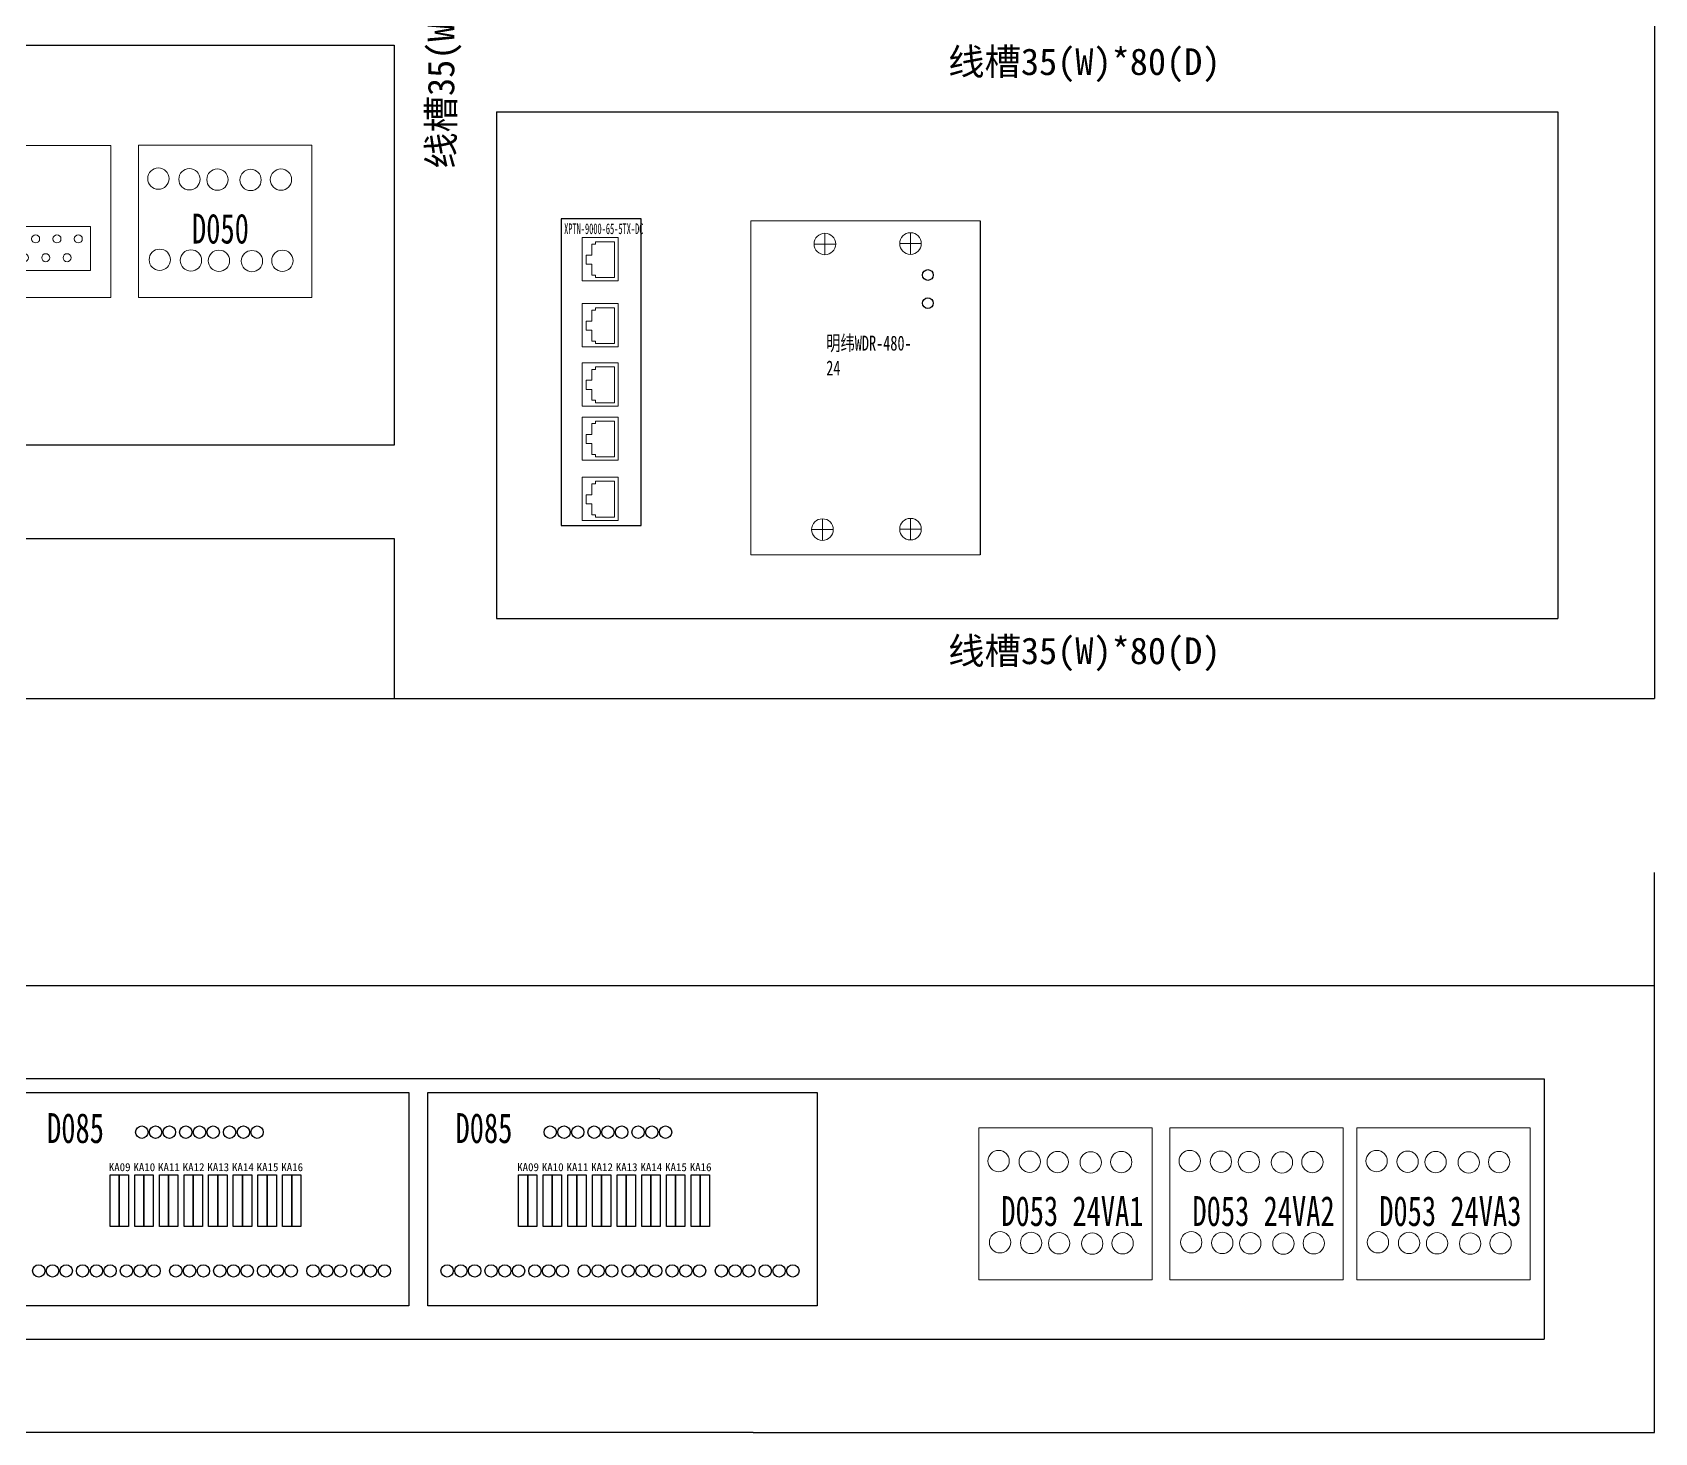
# Model space of a CAD drawing. Header units: millimetres. Extents: x -300 to 4617, y -106 to 3179.
# Drawn here: x 3191 to 3799, y 1021 to 1546 of the extents above; entities that cross this region are included whole.
import ezdxf

# ---------------------------------------------------------------- set-up
doc = ezdxf.new("R2010")
doc.units = ezdxf.units.MM
doc.layers.add('TEXT', color=2, linetype='Continuous')
doc.layers.add('细实线层', color=7, linetype='Continuous')
doc.styles.add('ST', font='', dxfattribs={"width": 0.8, "height": 300})
doc.styles.get("Standard").update_dxf_attribs({"font": ''})
doc.styles.add('宋', font='', dxfattribs={"width": 0.7})
doc.styles.get('ST').set_extended_font_data('SimSun')
doc.styles.get('Standard').set_extended_font_data('SimSun')
doc.styles.get('宋').set_extended_font_data('SimSun')

# ---------------------------------------------------------------- blocks, each defined once
blk = doc.blocks.new('D015')
at = {"lineweight": 0}
for p, q in [((4907.11, 1796), (4797.11, 1796)), ((4907.11, 1739), (4907.11, 1796)), ((4797.11, 1739), (4907.11, 1739))]:
    blk.add_line(p, q, dxfattribs=at)
for centre in [(4814.94, 1760.94), (4822.94, 1760.94), (4830.94, 1760.94), (4838.94, 1760.94), (4846.94, 1760.94), (4854.94, 1760.94), (4862.94, 1760.94), (4870.94, 1760.94), (4878.94, 1760.94), (4886.94, 1760.94), (4894.94, 1760.94), (4810.7, 1753.88), (4818.7, 1753.88), (4826.7, 1753.88), (4834.7, 1753.88), (4842.7, 1753.88), (4850.7, 1753.88), (4858.7, 1753.88), (4866.7, 1753.88), (4874.7, 1753.88), (4882.7, 1753.88), (4890.7, 1753.88)]:
    blk.add_circle(centre, 1.5, dxfattribs=at)
at = {"layer": '细实线层', "lineweight": 0}
for p, q in [((4797.11, 1796), (4797.11, 1739)), ((4806.62, 1749.13), (4806.62, 1765.59)), ((4806.62, 1765.59), (4899.47, 1765.59)), ((4899.47, 1765.59), (4899.47, 1749.13)), ((4899.47, 1749.13), (4806.62, 1749.13))]:
    blk.add_line(p, q, dxfattribs=at)
at = {"lineweight": 0, "insert": (4816.32, 1793.01), "char_height": 11.2, "width": 74.3703, "attachment_point": 1, "style": '宋'}
blk.add_mtext('DO15', dxfattribs=at)

msp = doc.modelspace()

# ---------------------------------------------------------------- linework, layer by layer
for p, q in [((3799.099, 1550.274), (3799.099, 1296.019)), ((3146.743, 1541.019), (3326.544, 1541.019)), ((3326.544, 1541.019), (3326.544, 1391.019)), ((3364.863, 1516.019), (3364.863, 1356.019)), ((3364.863, 1516.019), (3762.883, 1516.019)), ((3762.883, 1516.019), (3762.883, 1326.019)), ((3546.204, 1475.161), (3546.204, 1349.961)), ((3326.544, 1391.019), (3146.743, 1391.019)), ((3146.743, 1356.019), (3326.544, 1356.019)), ((3326.544, 1356.019), (3326.544, 1296.019)), ((3364.863, 1356.019), (3364.863, 1326.019)), ((3364.863, 1326.019), (3762.883, 1326.019)), ((3146.743, 1296.019), (3461.126, 1296.019)), ((3461.126, 1296.019), (3799.099, 1296.019)), ((3799.099, 1188.44), (3799.099, 1230.839)), ((2046.126, 1188.44), (3426.126, 1188.44)), ((3426.126, 1188.44), (3799.099, 1188.44)), ((3799.099, 1153.44), (3799.099, 1188.44)), ((3426.126, 1153.44), (2046.126, 1153.44)), ((3426.126, 1153.44), (3757.763, 1153.44)), ((3757.763, 1153.44), (3757.763, 1055.839)), ((3799.099, 1020.839), (3799.099, 1153.44)), ((2046.126, 1055.839), (3426.126, 1055.839)), ((3426.126, 1055.839), (3757.763, 1055.839)), ((3461.126, 1020.839), (2011.126, 1020.839)), ((3461.126, 1020.839), (3799.099, 1020.839))]:
    msp.add_line(p, q)
at = {"lineweight": 0}
for p, q in [((3460.204, 1349.961), (3460.204, 1475.161)), ((3460.204, 1475.161), (3546.204, 1475.161)), ((3483.943, 1466.471), (3492.061, 1466.471)), ((3488.002, 1470.529), (3488.002, 1462.412)), ((3516.039, 1466.635), (3524.156, 1466.635)), ((3520.098, 1470.694), (3520.098, 1462.576)), ((3487.093, 1363.447), (3487.093, 1355.329)), ((3520.098, 1363.611), (3520.098, 1355.493)), ((3483.035, 1359.388), (3491.152, 1359.388)), ((3516.039, 1359.552), (3524.156, 1359.552)), ((3546.204, 1349.961), (3460.204, 1349.961))]:
    msp.add_line(p, q, dxfattribs=at)
for points in [[(3389.077, 1360.944), (3419.077, 1360.944), (3419.077, 1475.944), (3389.077, 1475.944)], [(3185.999, 1148.348), (3331.999, 1148.348), (3331.999, 1068.348), (3185.999, 1068.348)], [(3339.147, 1148.348), (3485.147, 1148.348), (3485.147, 1068.348), (3339.147, 1068.348)], [(3219.957, 1117.499), (3223.403, 1117.499), (3223.403, 1098.052), (3219.957, 1098.052)], [(3223.403, 1117.499), (3226.848, 1117.499), (3226.848, 1098.052), (3223.403, 1098.052)], [(3229.201, 1117.499), (3232.646, 1117.499), (3232.646, 1098.052), (3229.201, 1098.052)], [(3232.646, 1117.499), (3236.092, 1117.499), (3236.092, 1098.052), (3232.646, 1098.052)], [(3238.444, 1117.499), (3241.89, 1117.499), (3241.89, 1098.052), (3238.444, 1098.052)], [(3241.89, 1117.499), (3245.335, 1117.499), (3245.335, 1098.052), (3241.89, 1098.052)], [(3247.688, 1117.499), (3251.133, 1117.499), (3251.133, 1098.052), (3247.688, 1098.052)], [(3251.133, 1117.499), (3254.579, 1117.499), (3254.579, 1098.052), (3251.133, 1098.052)], [(3256.931, 1117.499), (3260.377, 1117.499), (3260.377, 1098.052), (3256.931, 1098.052)], [(3260.377, 1117.499), (3263.822, 1117.499), (3263.822, 1098.052), (3260.377, 1098.052)], [(3266.175, 1117.499), (3269.62, 1117.499), (3269.62, 1098.052), (3266.175, 1098.052)], [(3269.62, 1117.499), (3273.066, 1117.499), (3273.066, 1098.052), (3269.62, 1098.052)], [(3275.418, 1117.499), (3278.864, 1117.499), (3278.864, 1098.052), (3275.418, 1098.052)], [(3278.864, 1117.499), (3282.309, 1117.499), (3282.309, 1098.052), (3278.864, 1098.052)], [(3284.662, 1117.499), (3288.107, 1117.499), (3288.107, 1098.052), (3284.662, 1098.052)], [(3288.107, 1117.499), (3291.553, 1117.499), (3291.553, 1098.052), (3288.107, 1098.052)], [(3373.105, 1117.499), (3376.551, 1117.499), (3376.551, 1098.052), (3373.105, 1098.052)], [(3376.551, 1117.499), (3379.996, 1117.499), (3379.996, 1098.052), (3376.551, 1098.052)], [(3382.348, 1117.499), (3385.794, 1117.499), (3385.794, 1098.052), (3382.348, 1098.052)], [(3385.794, 1117.499), (3389.24, 1117.499), (3389.24, 1098.052), (3385.794, 1098.052)], [(3391.592, 1117.499), (3395.038, 1117.499), (3395.038, 1098.052), (3391.592, 1098.052)], [(3395.038, 1117.499), (3398.483, 1117.499), (3398.483, 1098.052), (3395.038, 1098.052)], [(3400.835, 1117.499), (3404.281, 1117.499), (3404.281, 1098.052), (3400.835, 1098.052)], [(3404.281, 1117.499), (3407.727, 1117.499), (3407.727, 1098.052), (3404.281, 1098.052)], [(3410.079, 1117.499), (3413.525, 1117.499), (3413.525, 1098.052), (3410.079, 1098.052)], [(3413.525, 1117.499), (3416.97, 1117.499), (3416.97, 1098.052), (3413.525, 1098.052)], [(3419.323, 1117.499), (3422.768, 1117.499), (3422.768, 1098.052), (3419.323, 1098.052)], [(3422.768, 1117.499), (3426.214, 1117.499), (3426.214, 1098.052), (3422.768, 1098.052)], [(3428.566, 1117.499), (3432.012, 1117.499), (3432.012, 1098.052), (3428.566, 1098.052)], [(3432.012, 1117.499), (3435.457, 1117.499), (3435.457, 1098.052), (3432.012, 1098.052)], [(3437.81, 1117.499), (3441.255, 1117.499), (3441.255, 1098.052), (3437.81, 1098.052)], [(3441.255, 1117.499), (3444.701, 1117.499), (3444.701, 1098.052), (3441.255, 1098.052)]]:
    msp.add_lwpolyline(points, close=True)
for points in [[(3410.533, 1468.875), (3410.533, 1452.675), (3397.033, 1452.675), (3397.033, 1468.875)], [(3410.533, 1444.111), (3410.533, 1427.911), (3397.033, 1427.911), (3397.033, 1444.111)], [(3410.533, 1421.93), (3410.533, 1405.73), (3397.033, 1405.73), (3397.033, 1421.93)], [(3410.533, 1401.598), (3410.533, 1385.398), (3397.033, 1385.398), (3397.033, 1401.598)], [(3410.533, 1379.048), (3410.533, 1362.848), (3397.033, 1362.848), (3397.033, 1379.048)]]:
    msp.add_lwpolyline(points, close=True, dxfattribs=at)
for points in [[(3402.044, 1466.398), (3400.57, 1466.398), (3400.57, 1462.305)], [(3402.044, 1466.398), (3402.044, 1467.319), (3409.097, 1467.319), (3409.097, 1453.893), (3402.044, 1453.893), (3402.044, 1454.814)], [(3400.57, 1462.305), (3398.444, 1462.305), (3398.444, 1458.907), (3400.57, 1458.907)], [(3400.57, 1458.907), (3400.57, 1454.814), (3402.044, 1454.814)], [(3402.044, 1441.634), (3400.57, 1441.634), (3400.57, 1437.541)], [(3402.044, 1441.634), (3402.044, 1442.555), (3409.097, 1442.555), (3409.097, 1429.129), (3402.044, 1429.129), (3402.044, 1430.05)], [(3400.57, 1437.541), (3398.444, 1437.541), (3398.444, 1434.143), (3400.57, 1434.143)], [(3400.57, 1434.143), (3400.57, 1430.05), (3402.044, 1430.05)], [(3402.044, 1419.453), (3400.57, 1419.453), (3400.57, 1415.36)], [(3402.044, 1419.453), (3402.044, 1420.374), (3409.097, 1420.374), (3409.097, 1406.948), (3402.044, 1406.948), (3402.044, 1407.869)], [(3400.57, 1415.36), (3398.444, 1415.36), (3398.444, 1411.962), (3400.57, 1411.962)], [(3400.57, 1411.962), (3400.57, 1407.869), (3402.044, 1407.869)], [(3402.044, 1399.121), (3400.57, 1399.121), (3400.57, 1395.028)], [(3402.044, 1399.121), (3402.044, 1400.042), (3409.097, 1400.042), (3409.097, 1386.616), (3402.044, 1386.616), (3402.044, 1387.537)], [(3400.57, 1395.028), (3398.444, 1395.028), (3398.444, 1391.63), (3400.57, 1391.63)], [(3400.57, 1391.63), (3400.57, 1387.537), (3402.044, 1387.537)], [(3402.044, 1376.571), (3400.57, 1376.571), (3400.57, 1372.478)], [(3402.044, 1376.571), (3402.044, 1377.492), (3409.097, 1377.492), (3409.097, 1364.066), (3402.044, 1364.066), (3402.044, 1364.987)], [(3400.57, 1372.478), (3398.444, 1372.478), (3398.444, 1369.08), (3400.57, 1369.08)], [(3400.57, 1369.08), (3400.57, 1364.987), (3402.044, 1364.987)]]:
    msp.add_lwpolyline(points, dxfattribs=at)
for centre in [(3488.002, 1466.471), (3520.098, 1466.635), (3487.093, 1359.388), (3520.098, 1359.552)]:
    msp.add_circle(centre, 4.059, dxfattribs=at)
at = {"color": 0, "linetype": 'Continuous'}
for centre in [(3526.618, 1454.845), (3526.618, 1444.276)]:
    msp.add_circle(centre, 2.01, dxfattribs=at)
for centre in [(3231.874, 1133.466), (3237.035, 1133.466), (3242.196, 1133.466), (3248.331, 1133.466), (3253.492, 1133.466), (3258.653, 1133.466), (3264.789, 1133.466), (3269.95, 1133.466), (3275.111, 1133.466), (3385.021, 1133.466), (3390.183, 1133.466), (3395.344, 1133.466), (3401.479, 1133.466), (3406.64, 1133.466), (3411.801, 1133.466), (3417.936, 1133.466), (3423.097, 1133.466), (3428.259, 1133.466), (3193.21, 1081.451), (3198.371, 1081.451), (3203.532, 1081.451), (3209.668, 1081.451), (3214.829, 1081.451), (3219.99, 1081.451), (3226.125, 1081.451), (3231.286, 1081.451), (3236.447, 1081.451), (3244.628, 1081.451), (3249.789, 1081.451), (3254.95, 1081.451), (3261.086, 1081.451), (3266.247, 1081.451), (3271.408, 1081.451), (3277.543, 1081.451), (3282.704, 1081.451), (3287.865, 1081.451), (3296.046, 1081.451), (3301.207, 1081.451), (3306.368, 1081.451), (3312.504, 1081.451), (3317.665, 1081.451), (3322.826, 1081.451), (3346.358, 1081.451), (3351.519, 1081.451), (3356.68, 1081.451), (3362.815, 1081.451), (3367.976, 1081.451), (3373.137, 1081.451), (3379.273, 1081.451), (3384.434, 1081.451), (3389.595, 1081.451), (3397.776, 1081.451), (3402.937, 1081.451), (3408.098, 1081.451), (3414.233, 1081.451), (3419.395, 1081.451), (3424.556, 1081.451), (3430.691, 1081.451), (3435.852, 1081.451), (3441.013, 1081.451), (3449.194, 1081.451), (3454.355, 1081.451), (3459.516, 1081.451), (3465.652, 1081.451), (3470.813, 1081.451), (3475.974, 1081.451)]:
    msp.add_circle(centre, 2.319)
at = {"layer": '细实线层', "lineweight": 0}
for p, q in [((3230.658, 1503.47), (3295.658, 1503.47)), ((3230.658, 1503.47), (3230.658, 1446.47)), ((3295.658, 1503.47), (3295.658, 1446.47)), ((3230.658, 1446.47), (3230.658, 1474.97)), ((3230.658, 1446.47), (3295.658, 1446.47)), ((3545.719, 1135.106), (3545.719, 1078.106)), ((3545.719, 1135.106), (3610.719, 1135.106)), ((3610.719, 1135.106), (3610.719, 1078.106)), ((3617.394, 1135.106), (3617.394, 1078.106)), ((3617.394, 1135.106), (3682.394, 1135.106)), ((3682.394, 1135.106), (3682.394, 1078.106)), ((3687.437, 1135.106), (3687.437, 1078.106)), ((3687.437, 1135.106), (3752.437, 1135.106)), ((3752.437, 1135.106), (3752.437, 1078.106)), ((3545.719, 1078.106), (3545.719, 1106.606)), ((3617.394, 1078.106), (3617.394, 1106.606)), ((3682.394, 1078.106), (3682.394, 1106.606)), ((3545.719, 1078.106), (3610.719, 1078.106)), ((3617.394, 1078.106), (3682.394, 1078.106)), ((3687.437, 1078.106), (3752.437, 1078.106))]:
    msp.add_line(p, q, dxfattribs=at)
for centre in [(3238.077, 1491.013), (3249.74, 1490.759), (3260.234, 1490.632), (3272.638, 1490.505), (3284.046, 1490.632), (3238.615, 1460.555), (3250.277, 1460.3), (3260.771, 1460.173), (3273.176, 1460.046), (3284.584, 1460.173), (3553.139, 1122.65), (3564.801, 1122.395), (3575.295, 1122.268), (3587.7, 1122.141), (3599.107, 1122.268), (3624.814, 1122.65), (3636.476, 1122.395), (3646.97, 1122.268), (3659.375, 1122.141), (3670.782, 1122.268), (3694.856, 1122.65), (3706.519, 1122.395), (3717.013, 1122.268), (3729.417, 1122.141), (3740.825, 1122.268), (3553.676, 1092.191), (3565.339, 1091.936), (3575.833, 1091.809), (3588.237, 1091.682), (3599.645, 1091.809), (3625.351, 1092.191), (3637.014, 1091.936), (3647.508, 1091.809), (3659.912, 1091.682), (3671.32, 1091.809), (3695.394, 1092.191), (3707.056, 1091.936), (3717.55, 1091.809), (3729.955, 1091.682), (3741.362, 1091.809)]:
    msp.add_circle(centre, 4, dxfattribs=at)

# ---------------------------------------------------------------- block references
msp.add_blockref('D015', (-1686.876, -292.534))

# ---------------------------------------------------------------- texts
at = {"lineweight": 0, "insert": (3339.042, 1494.672), "char_height": 10, "width": 120.02374, "attachment_point": 1, "rotation": 90}
msp.add_mtext('线槽35(W)*80(D)', dxfattribs=at)
at = {"lineweight": 0, "char_height": 10, "width": 120.02374, "attachment_point": 1}
for insert in [(3534.225, 1539.829), (3534.225, 1318.948)]:
    msp.add_mtext('线槽35(W)*80(D)', dxfattribs=dict(at, insert=insert))
at = {"lineweight": 0, "attachment_point": 1, "style": '宋'}
for s, insert, char_height, width in [('D050', (3250.689, 1477.854), 11.2, 74.37029), ('明纬WDR-480-\\P24 ', (3488.511, 1432.118), 5.6, 37.18515), ('D085', (3196.335, 1140.592), 11.2, 74.37029), ('D085', (3349.483, 1140.592), 11.2, 74.37029), ('D053 24VA1', (3554.138, 1109.491), 11.2, 74.37029), ('D053 24VA2', (3625.813, 1109.491), 11.2, 74.37029), ('D053 24VA3', (3695.855, 1109.491), 11.2, 74.37029)]:
    msp.add_mtext(s, dxfattribs=dict(at, insert=insert, char_height=char_height, width=width))
at = {"color": 0, "lineweight": -2, "char_height": 3, "width": 6.50225, "attachment_point": 1}
for s, insert in [('KA09              ', (3219.472, 1121.845)), ('KA10              ', (3228.716, 1121.845)), ('KA11              ', (3237.959, 1121.845)), ('KA12              ', (3247.203, 1121.845)), ('KA13              ', (3256.446, 1121.845)), ('KA14              ', (3265.69, 1121.845)), ('KA15              ', (3274.933, 1121.845)), ('KA16              ', (3284.177, 1121.845)), ('KA09              ', (3372.62, 1121.845)), ('KA10              ', (3381.864, 1121.845)), ('KA11              ', (3391.107, 1121.845)), ('KA12              ', (3400.351, 1121.845)), ('KA13              ', (3409.594, 1121.845)), ('KA14              ', (3418.838, 1121.845)), ('KA15              ', (3428.081, 1121.845)), ('KA16              ', (3437.325, 1121.845))]:
    msp.add_mtext(s, dxfattribs=dict(at, insert=insert))
at = {"layer": 'TEXT', "color": 0, "style": 'ST', "width": 0.5}
msp.add_text('XPTN-9000-65-5TX-DC', height=4, dxfattribs=at).set_placement((3390.222, 1470.198))

doc.saveas('drawing.dxf')
